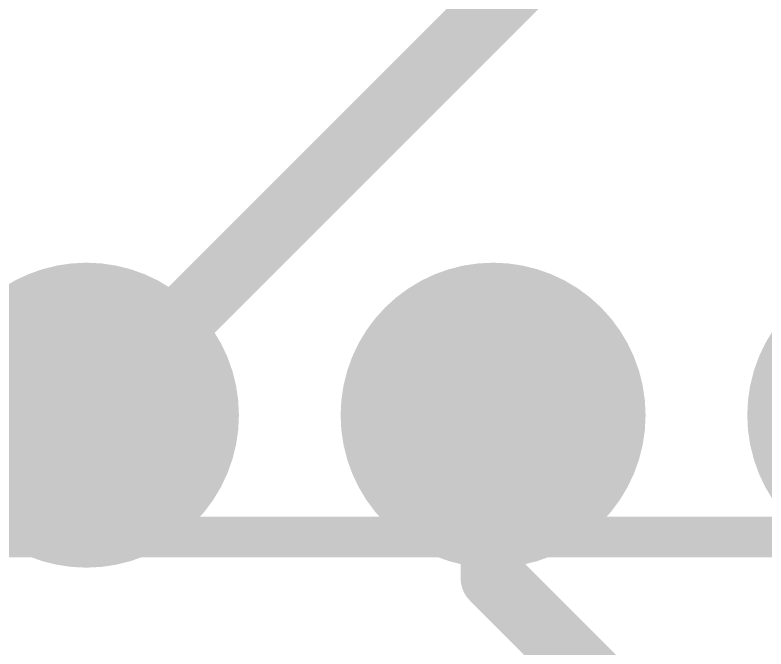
# Model space of a CAD drawing. Extents: x -12 to 102, y -12 to 69.
# Drawn here: x 41.464 to 46.154, y 54.166 to 58.126 of the extents above; entities that cross this region are included whole.
import ezdxf

# ---------------------------------------------------------------- set-up
doc = ezdxf.new("R2010")
doc.units = 0
for name, color, linetype in [('1', 12, 'CONTINUOUS'), ('16', 132, 'CONTINUOUS'), ('17', 110, 'CONTINUOUS'), ('21', 41, 'CONTINUOUS')]:
    doc.layers.add(name, color=color, linetype=linetype)

# ---------------------------------------------------------------- blocks, each defined once
blk = doc.blocks.new('ROUNDP')
at = {"const_width": 0.5}
blk.add_lwpolyline([(0, -0.25, 1), (0, 0.25, 1), (0, -0.25)], format="xyb", dxfattribs=at)

msp = doc.modelspace()

# ---------------------------------------------------------------- linework, layer by layer
at = {"layer": '1', "const_width": 0.4064}
for points in [[(41.91, 55.626), (51.054, 64.77)], [(44.45, 54.61), (44.45, 55.626)], [(49.53, 49.53), (44.45, 54.61)]]:
    msp.add_lwpolyline(points, dxfattribs=at)
at = {"layer": '1', "const_width": 0.2032}
for points in [[(44.5516, 55.626, 1), (44.3484, 55.626)], [(41.8382, 55.6978, 1), (41.9818, 55.5542)], [(44.5218, 54.6818, 1), (44.3782, 54.5382)], [(44.3484, 54.61, 1), (44.5516, 54.61)]]:
    msp.add_lwpolyline(points, format="xyb", dxfattribs=at)
at = {"layer": '16', "const_width": 0.4064}
msp.add_lwpolyline([(41.91, 55.626), (39.37, 55.626)], dxfattribs=at)
at = {"layer": '16', "const_width": 0.2032}
msp.add_lwpolyline([(41.91, 55.5244, 1), (41.91, 55.7276)], format="xyb", dxfattribs=at)
at = {"layer": '21', "const_width": 0.254}
msp.add_lwpolyline([(19.685, 54.864), (56.515, 54.864)], dxfattribs=at)

# ---------------------------------------------------------------- block references
at = {"layer": '17', "xscale": 1.905, "yscale": 1.905, "rotation": 90}
for p in [(41.91, 55.626), (41.91, 55.626), (44.45, 55.626), (44.45, 55.626), (46.99, 55.626), (46.99, 55.626)]:
    msp.add_blockref('ROUNDP', p, dxfattribs=at)

doc.saveas('drawing.dxf')
